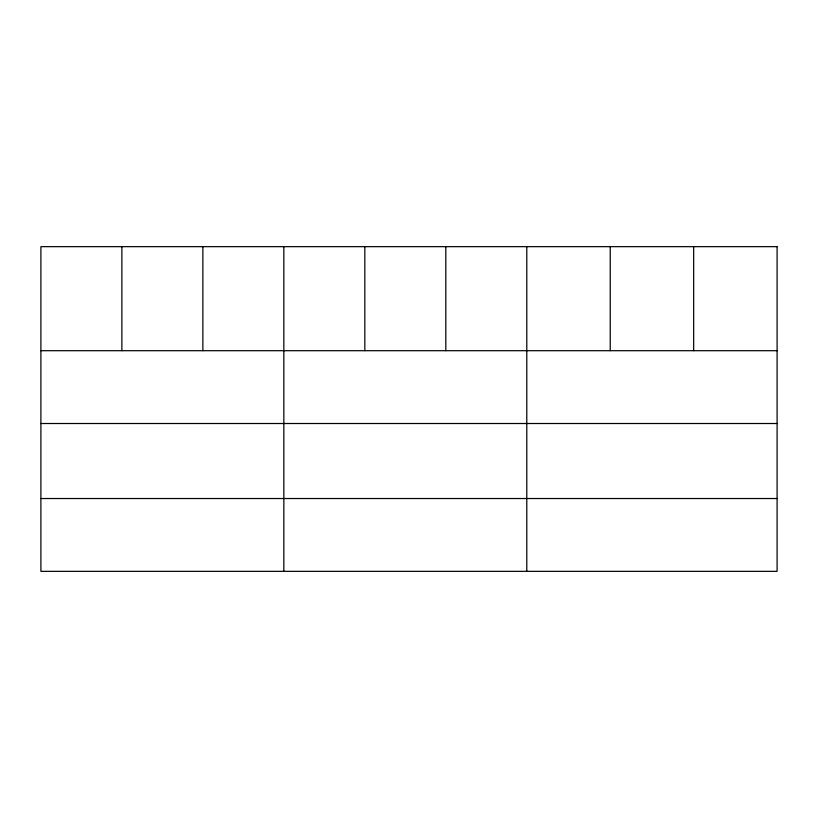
<?xml version="1.0" encoding="UTF-8"?>
<svg xmlns="http://www.w3.org/2000/svg" width="818" height="818" viewBox="0 0 818 818"><rect width="100%" height="100%" fill="white"/><g stroke="black" fill="none" stroke-linecap="round" stroke-linejoin="round"><path stroke-width="1.23" d="M40.9 350.697L777.1 350.697M40.9 423.509L777.1 423.509M40.9 498.53L777.1 498.53M693.664 246.658L693.664 350.697M610.228 246.658L610.228 350.697M526.792 246.658L526.792 571.342M445.81 246.658L445.81 350.697M364.828 246.658L364.828 350.697M283.846 246.658L283.846 571.342M202.864 246.658L202.864 350.697M121.882 246.658L121.882 350.697M777.1 246.658L40.9 246.658L40.9 571.342L777.1 571.342L777.1 246.658"/></g></svg>
